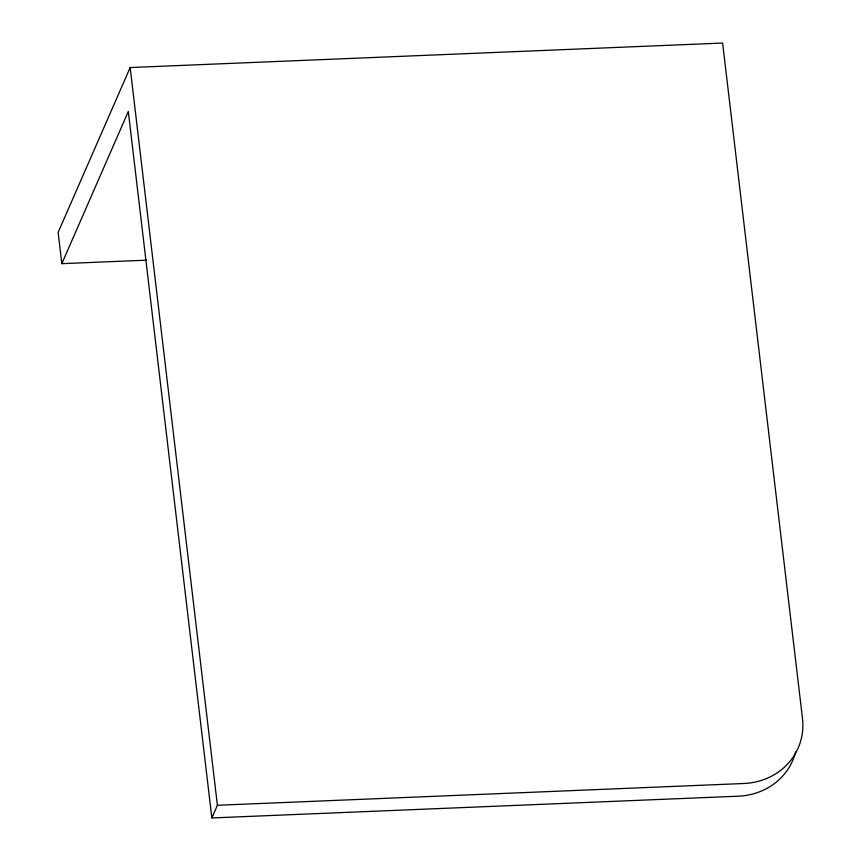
<?xml version="1.0" encoding="UTF-8"?>
<svg xmlns="http://www.w3.org/2000/svg" width="861" height="861" viewBox="0 0 861 861"><rect width="100%" height="100%" fill="white"/><g stroke="black" fill="none" stroke-linecap="round" stroke-linejoin="round"><path stroke-width="1.29" d="M794.864 754.613A67.524 61.594 23.6 0 1 738.125 796.199L211.86 817.95L217.402 805.272L743.667 783.51A67.524 61.594 23.6 0 0 802.474 718.257L722.616 43.05L130.162 67.545L58.128 232.416L61.831 263.67L146.402 260.173M61.831 263.67L128.311 111.489L211.86 817.95M130.162 67.545L217.402 805.272M795.629 751.868A67.524 61.594 23.6 0 1 795.133 753.709"/></g></svg>
